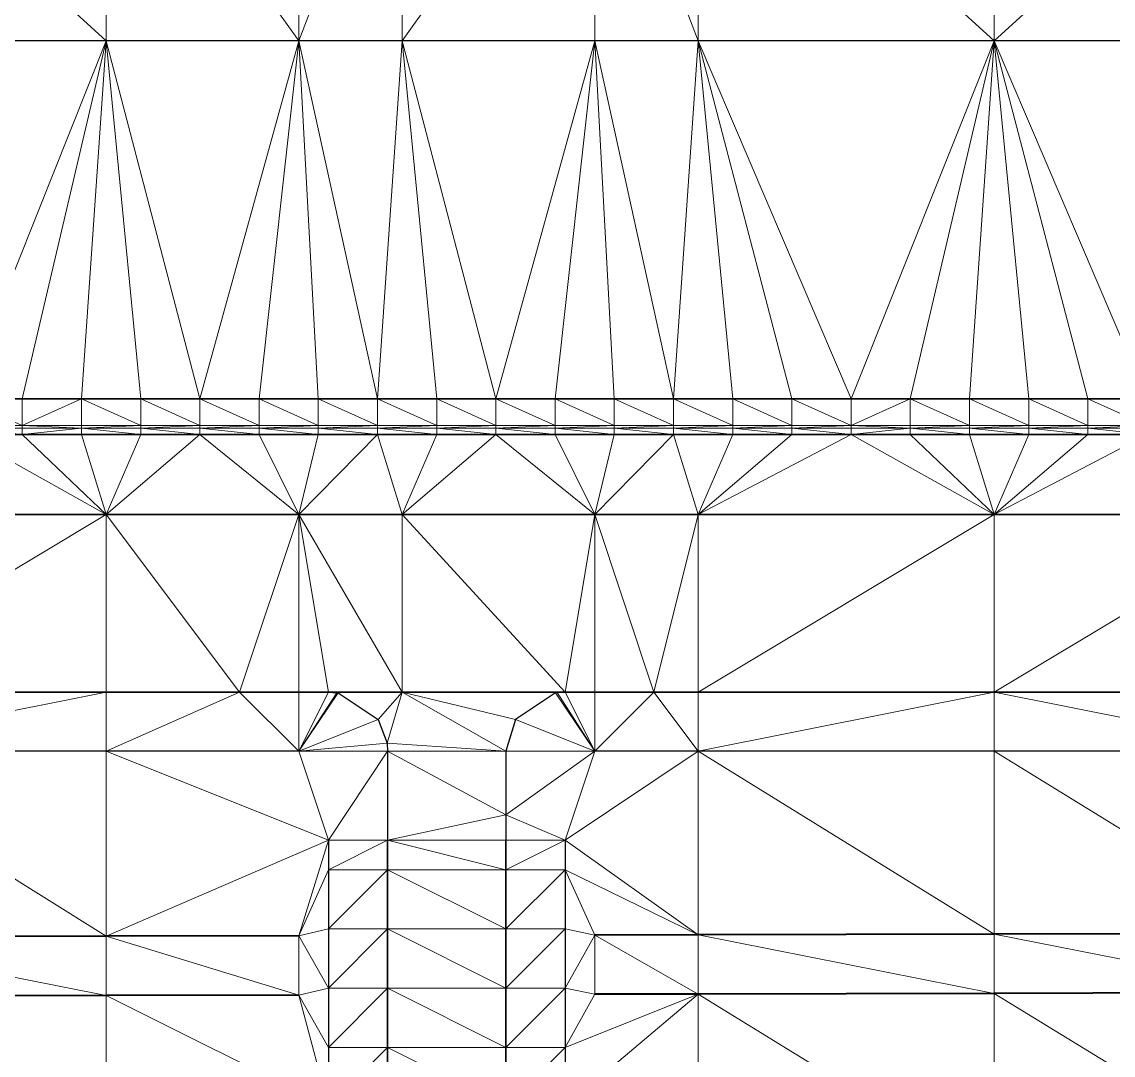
# Model space of a CAD drawing. Header units: metres. Extents: x 246428 to 246884, y 7418966 to 7419490.
# Drawn here: x 246712.45 to 246730.89, y 7419436.09 to 7419453.54 of the extents above; entities that cross this region are included whole.
import ezdxf

# ---------------------------------------------------------------- set-up
doc = ezdxf.new("R2010")
doc.units = ezdxf.units.M
doc.linetypes.add('blank name', pattern=[0])
doc.linetypes.add('HIDDEN', pattern=[9.525, 6.35, -3.175])
doc.layers.add('_12D_UNMAPPED', color=7, linetype='Continuous')
for name, color, linetype, lineweight in [('BATTER', 250, 'HIDDEN', 25), ('DRAINAGE_SWALE', 7, 'CHANNEL_DASHDOT_X4', 40), ('GRADELINES', 250, 'HIDDEN', 25), ('MISC_PATHS', 7, 'Continuous', 35)]:
    doc.layers.add(name, color=color, linetype=linetype, lineweight=lineweight)
for name, color, linetype, lineweight, true_color in [('KERB_BACK', 7, 'Continuous', 35, 0x5fd2ff), ('KERB_LINE', 7, 'Continuous', 18, 0xb9b9b9), ('KERB_LIP', 7, 'Continuous', 35, 0x5fd2ff), ('KERB_TOP', 7, 'Continuous', 18, 0xb9b9b9)]:
    doc.layers.add(name, color=color, linetype=linetype, lineweight=lineweight, true_color=true_color)
doc.styles.get("Standard").update_dxf_attribs({"font": 'romans.shx', "width": 0.65})
doc.linetypes.add('CHANNEL_DASHDOT_X4', pattern='A,6,-1,1,-1,0.004,[">",Standard,S=4,R=0,X=0,Y=-1.7144],0.004,1,-1,6,-1,1,-1', length=20.008)

msp = doc.modelspace()

# ---------------------------------------------------------------- linework, layer by layer
at = {"layer": '_12D_UNMAPPED', "color": 3, "linetype": 'blank name', "lineweight": 0}
for points in [[(246708.878, 7419453.222, 34.551), (246708.878, 7419457.772, 34.415), (246713.878, 7419453.222, 34.626)], [(246713.878, 7419453.222, 34.626), (246708.878, 7419457.772, 34.415), (246713.878, 7419457.772, 34.49)], [(246717.13, 7419457.772, 34.539), (246717.13, 7419453.222, 34.675), (246713.878, 7419457.772, 34.49)], [(246717.13, 7419453.222, 34.675), (246713.878, 7419453.222, 34.626), (246713.878, 7419457.772, 34.49)], [(246718.878, 7419457.772, 34.565), (246717.13, 7419453.222, 34.675), (246717.13, 7419457.772, 34.539)], [(246718.878, 7419453.222, 34.701), (246717.13, 7419453.222, 34.675), (246718.878, 7419457.772, 34.565)], [(246717.13, 7419453.222, 34.675), (246717.13, 7419453.222, 34.675), (246717.13, 7419457.772, 34.539)], [(246717.13, 7419457.772, 34.539), (246717.13, 7419453.222, 34.675), (246717.13, 7419457.772, 34.539)], [(246722.13, 7419457.772, 34.614), (246718.878, 7419453.222, 34.701), (246718.878, 7419457.772, 34.565)], [(246722.13, 7419453.222, 34.75), (246718.878, 7419453.222, 34.701), (246722.13, 7419457.772, 34.614)], [(246722.13, 7419457.772, 34.614), (246722.13, 7419453.222, 34.75), (246722.13, 7419457.772, 34.614)], [(246722.13, 7419453.222, 34.75), (246722.13, 7419453.222, 34.75), (246722.13, 7419457.772, 34.614)], [(246723.878, 7419457.772, 34.64), (246723.878, 7419453.222, 34.776), (246722.13, 7419457.772, 34.614)], [(246723.878, 7419453.222, 34.776), (246722.13, 7419453.222, 34.75), (246722.13, 7419457.772, 34.614)], [(246723.878, 7419453.222, 34.776), (246723.878, 7419457.772, 34.64), (246728.878, 7419453.222, 34.851)], [(246728.878, 7419453.222, 34.851), (246723.878, 7419457.772, 34.64), (246728.878, 7419457.772, 34.715)], [(246733.878, 7419453.222, 34.926), (246728.878, 7419453.222, 34.851), (246733.878, 7419457.772, 34.79)], [(246733.878, 7419457.772, 34.79), (246728.878, 7419453.222, 34.851), (246728.878, 7419457.772, 34.715)], [(246711.459, 7419447.172, 34.772), (246708.878, 7419453.222, 34.551), (246713.878, 7419453.222, 34.626)], [(246712.459, 7419447.172, 34.787), (246711.459, 7419447.172, 34.772), (246713.878, 7419453.222, 34.626)], [(246713.459, 7419447.172, 34.802), (246712.459, 7419447.172, 34.787), (246713.878, 7419453.222, 34.626)], [(246714.459, 7419447.172, 34.817), (246713.459, 7419447.172, 34.802), (246713.878, 7419453.222, 34.626)], [(246717.13, 7419453.222, 34.675), (246715.459, 7419447.172, 34.832), (246713.878, 7419453.222, 34.626)], [(246715.459, 7419447.172, 34.832), (246714.459, 7419447.172, 34.817), (246713.878, 7419453.222, 34.626)], [(246716.459, 7419447.172, 34.847), (246715.459, 7419447.172, 34.832), (246717.13, 7419453.222, 34.675)], [(246717.459, 7419447.172, 34.862), (246716.459, 7419447.172, 34.847), (246717.13, 7419453.222, 34.675)], [(246717.13, 7419453.222, 34.675), (246717.459, 7419447.172, 34.862), (246717.13, 7419453.222, 34.675)], [(246718.459, 7419447.172, 34.877), (246717.459, 7419447.172, 34.862), (246717.13, 7419453.222, 34.675)], [(246718.878, 7419453.222, 34.701), (246718.459, 7419447.172, 34.877), (246717.13, 7419453.222, 34.675)], [(246719.459, 7419447.172, 34.892), (246718.459, 7419447.172, 34.877), (246718.878, 7419453.222, 34.701)], [(246722.13, 7419453.222, 34.75), (246720.459, 7419447.172, 34.907), (246718.878, 7419453.222, 34.701)], [(246720.459, 7419447.172, 34.907), (246719.459, 7419447.172, 34.892), (246718.878, 7419453.222, 34.701)], [(246721.459, 7419447.172, 34.922), (246720.459, 7419447.172, 34.907), (246722.13, 7419453.222, 34.75)], [(246722.459, 7419447.172, 34.937), (246721.459, 7419447.172, 34.922), (246722.13, 7419453.222, 34.75)], [(246723.459, 7419447.172, 34.952), (246722.459, 7419447.172, 34.937), (246722.13, 7419453.222, 34.75)], [(246723.878, 7419453.222, 34.776), (246723.459, 7419447.172, 34.952), (246722.13, 7419453.222, 34.75)], [(246722.13, 7419453.222, 34.75), (246722.459, 7419447.172, 34.937), (246722.13, 7419453.222, 34.75)], [(246724.459, 7419447.172, 34.967), (246723.459, 7419447.172, 34.952), (246723.878, 7419453.222, 34.776)], [(246726.459, 7419447.172, 34.997), (246723.878, 7419453.222, 34.776), (246728.878, 7419453.222, 34.851)], [(246725.459, 7419447.172, 34.982), (246724.459, 7419447.172, 34.967), (246723.878, 7419453.222, 34.776)], [(246726.459, 7419447.172, 34.997), (246725.459, 7419447.172, 34.982), (246723.878, 7419453.222, 34.776)], [(246727.459, 7419447.172, 35.012), (246726.459, 7419447.172, 34.997), (246728.878, 7419453.222, 34.851)], [(246728.459, 7419447.172, 35.027), (246727.459, 7419447.172, 35.012), (246728.878, 7419453.222, 34.851)], [(246729.459, 7419447.172, 35.042), (246728.459, 7419447.172, 35.027), (246728.878, 7419453.222, 34.851)], [(246733.878, 7419453.222, 34.926), (246731.459, 7419447.172, 35.072), (246728.878, 7419453.222, 34.851)], [(246731.459, 7419447.172, 35.072), (246730.459, 7419447.172, 35.057), (246728.878, 7419453.222, 34.851)], [(246730.459, 7419447.172, 35.057), (246729.459, 7419447.172, 35.042), (246728.878, 7419453.222, 34.851)], [(246711.459, 7419447.172, 34.772), (246712.459, 7419446.722, 34.801), (246711.459, 7419446.722, 34.786)], [(246711.459, 7419447.172, 34.772), (246712.459, 7419447.172, 34.787), (246712.459, 7419446.722, 34.801)], [(246712.459, 7419446.722, 34.801), (246712.459, 7419447.172, 34.787), (246713.459, 7419447.172, 34.802)], [(246712.459, 7419446.722, 34.801), (246713.459, 7419447.172, 34.802), (246713.459, 7419446.722, 34.816)], [(246713.459, 7419447.172, 34.802), (246714.459, 7419446.722, 34.831), (246713.459, 7419446.722, 34.816)], [(246713.459, 7419447.172, 34.802), (246714.459, 7419447.172, 34.817), (246714.459, 7419446.722, 34.831)], [(246714.459, 7419447.172, 34.817), (246715.459, 7419447.172, 34.832), (246715.459, 7419446.722, 34.846)], [(246714.459, 7419447.172, 34.817), (246715.459, 7419446.722, 34.846), (246714.459, 7419446.722, 34.831)], [(246715.459, 7419447.172, 34.832), (246716.459, 7419446.722, 34.861), (246715.459, 7419446.722, 34.846)], [(246715.459, 7419447.172, 34.832), (246716.459, 7419447.172, 34.847), (246716.459, 7419446.722, 34.861)], [(246716.459, 7419447.172, 34.847), (246717.459, 7419447.172, 34.862), (246717.459, 7419446.722, 34.876)], [(246716.459, 7419447.172, 34.847), (246717.459, 7419446.722, 34.876), (246716.459, 7419446.722, 34.861)], [(246717.459, 7419447.172, 34.862), (246718.459, 7419447.172, 34.877), (246718.459, 7419446.722, 34.891)], [(246717.459, 7419447.172, 34.862), (246718.459, 7419446.722, 34.891), (246717.459, 7419446.722, 34.876)], [(246718.459, 7419447.172, 34.877), (246719.459, 7419446.722, 34.906), (246718.459, 7419446.722, 34.891)], [(246718.459, 7419447.172, 34.877), (246719.459, 7419447.172, 34.892), (246719.459, 7419446.722, 34.906)], [(246719.459, 7419447.172, 34.892), (246720.459, 7419447.172, 34.907), (246720.459, 7419446.722, 34.921)], [(246719.459, 7419447.172, 34.892), (246720.459, 7419446.722, 34.921), (246719.459, 7419446.722, 34.906)], [(246720.459, 7419447.172, 34.907), (246721.459, 7419447.172, 34.922), (246721.459, 7419446.722, 34.936)], [(246720.459, 7419447.172, 34.907), (246721.459, 7419446.722, 34.936), (246720.459, 7419446.722, 34.921)], [(246721.459, 7419447.172, 34.922), (246722.459, 7419447.172, 34.937), (246722.459, 7419446.722, 34.951)], [(246721.459, 7419447.172, 34.922), (246722.459, 7419446.722, 34.951), (246721.459, 7419446.722, 34.936)], [(246722.459, 7419447.172, 34.937), (246723.459, 7419446.722, 34.966), (246722.459, 7419446.722, 34.951)], [(246722.459, 7419447.172, 34.937), (246723.459, 7419447.172, 34.952), (246723.459, 7419446.722, 34.966)], [(246723.459, 7419447.172, 34.952), (246724.459, 7419447.172, 34.967), (246724.459, 7419446.722, 34.981)], [(246723.459, 7419447.172, 34.952), (246724.459, 7419446.722, 34.981), (246723.459, 7419446.722, 34.966)], [(246724.459, 7419447.172, 34.967), (246725.459, 7419447.172, 34.982), (246725.459, 7419446.722, 34.996)], [(246724.459, 7419447.172, 34.967), (246725.459, 7419446.722, 34.996), (246724.459, 7419446.722, 34.981)], [(246725.459, 7419447.172, 34.982), (246726.459, 7419446.722, 35.011), (246725.459, 7419446.722, 34.996)], [(246725.459, 7419447.172, 34.982), (246726.459, 7419447.172, 34.997), (246726.459, 7419446.722, 35.011)], [(246726.459, 7419446.722, 35.011), (246726.459, 7419447.172, 34.997), (246727.459, 7419447.172, 35.012)], [(246726.459, 7419446.722, 35.011), (246727.459, 7419447.172, 35.012), (246727.459, 7419446.722, 35.026)], [(246727.459, 7419447.172, 35.012), (246728.459, 7419446.722, 35.041), (246727.459, 7419446.722, 35.026)], [(246727.459, 7419447.172, 35.012), (246728.459, 7419447.172, 35.027), (246728.459, 7419446.722, 35.041)], [(246728.459, 7419447.172, 35.027), (246729.459, 7419447.172, 35.042), (246729.459, 7419446.722, 35.056)], [(246728.459, 7419447.172, 35.027), (246729.459, 7419446.722, 35.056), (246728.459, 7419446.722, 35.041)], [(246729.459, 7419447.172, 35.042), (246730.459, 7419446.722, 35.071), (246729.459, 7419446.722, 35.056)], [(246729.459, 7419447.172, 35.042), (246730.459, 7419447.172, 35.057), (246730.459, 7419446.722, 35.071)], [(246730.459, 7419447.172, 35.057), (246731.459, 7419447.172, 35.072), (246731.459, 7419446.722, 35.086)], [(246730.459, 7419447.172, 35.057), (246731.459, 7419446.722, 35.086), (246730.459, 7419446.722, 35.071)], [(246711.459, 7419446.722, 34.786), (246712.459, 7419446.722, 34.801), (246711.459, 7419446.682, 34.936)], [(246712.459, 7419446.722, 34.801), (246712.459, 7419446.682, 34.951), (246711.459, 7419446.682, 34.936)], [(246711.459, 7419446.682, 34.936), (246712.459, 7419446.682, 34.951), (246712.459, 7419446.572, 34.951)], [(246711.459, 7419446.682, 34.936), (246712.459, 7419446.572, 34.951), (246711.459, 7419446.572, 34.936)], [(246712.459, 7419446.722, 34.801), (246713.459, 7419446.722, 34.816), (246713.459, 7419446.682, 34.966)], [(246712.459, 7419446.682, 34.951), (246712.459, 7419446.722, 34.801), (246713.459, 7419446.682, 34.966)], [(246712.459, 7419446.572, 34.951), (246713.459, 7419446.682, 34.966), (246713.459, 7419446.572, 34.966)], [(246712.459, 7419446.572, 34.951), (246712.459, 7419446.682, 34.951), (246713.459, 7419446.682, 34.966)], [(246713.459, 7419446.722, 34.816), (246714.459, 7419446.722, 34.831), (246713.459, 7419446.682, 34.966)], [(246714.459, 7419446.722, 34.831), (246714.459, 7419446.682, 34.981), (246713.459, 7419446.682, 34.966)], [(246713.459, 7419446.682, 34.966), (246714.459, 7419446.682, 34.981), (246714.459, 7419446.572, 34.981)], [(246713.459, 7419446.682, 34.966), (246714.459, 7419446.572, 34.981), (246713.459, 7419446.572, 34.966)], [(246714.459, 7419446.722, 34.831), (246715.459, 7419446.722, 34.846), (246714.459, 7419446.682, 34.981)], [(246715.459, 7419446.722, 34.846), (246715.459, 7419446.682, 34.996), (246714.459, 7419446.682, 34.981)], [(246714.459, 7419446.682, 34.981), (246715.459, 7419446.682, 34.996), (246715.459, 7419446.572, 34.996)], [(246714.459, 7419446.682, 34.981), (246715.459, 7419446.572, 34.996), (246714.459, 7419446.572, 34.981)], [(246715.459, 7419446.722, 34.846), (246716.459, 7419446.722, 34.861), (246715.459, 7419446.682, 34.996)], [(246716.459, 7419446.722, 34.861), (246716.459, 7419446.682, 35.011), (246715.459, 7419446.682, 34.996)], [(246715.459, 7419446.682, 34.996), (246716.459, 7419446.572, 35.011), (246715.459, 7419446.572, 34.996)], [(246715.459, 7419446.682, 34.996), (246716.459, 7419446.682, 35.011), (246716.459, 7419446.572, 35.011)], [(246716.459, 7419446.722, 34.861), (246717.459, 7419446.722, 34.876), (246716.459, 7419446.682, 35.011)], [(246717.459, 7419446.722, 34.876), (246717.459, 7419446.682, 35.026), (246716.459, 7419446.682, 35.011)], [(246716.459, 7419446.682, 35.011), (246717.459, 7419446.572, 35.026), (246716.459, 7419446.572, 35.011)], [(246716.459, 7419446.682, 35.011), (246717.459, 7419446.682, 35.026), (246717.459, 7419446.572, 35.026)], [(246717.459, 7419446.722, 34.876), (246718.459, 7419446.722, 34.891), (246717.459, 7419446.682, 35.026)], [(246718.459, 7419446.722, 34.891), (246718.459, 7419446.682, 35.041), (246717.459, 7419446.682, 35.026)], [(246717.459, 7419446.682, 35.026), (246718.459, 7419446.572, 35.041), (246717.459, 7419446.572, 35.026)], [(246717.459, 7419446.682, 35.026), (246718.459, 7419446.682, 35.041), (246718.459, 7419446.572, 35.041)], [(246719.459, 7419446.722, 34.906), (246719.459, 7419446.682, 35.056), (246718.459, 7419446.682, 35.041)], [(246718.459, 7419446.722, 34.891), (246719.459, 7419446.722, 34.906), (246718.459, 7419446.682, 35.041)], [(246718.459, 7419446.682, 35.041), (246719.459, 7419446.572, 35.056), (246718.459, 7419446.572, 35.041)], [(246718.459, 7419446.682, 35.041), (246719.459, 7419446.682, 35.056), (246719.459, 7419446.572, 35.056)], [(246719.459, 7419446.722, 34.906), (246720.459, 7419446.722, 34.921), (246719.459, 7419446.682, 35.056)], [(246720.459, 7419446.722, 34.921), (246720.459, 7419446.682, 35.071), (246719.459, 7419446.682, 35.056)], [(246719.459, 7419446.682, 35.056), (246720.459, 7419446.572, 35.071), (246719.459, 7419446.572, 35.056)], [(246719.459, 7419446.682, 35.056), (246720.459, 7419446.682, 35.071), (246720.459, 7419446.572, 35.071)], [(246721.459, 7419446.722, 34.936), (246721.459, 7419446.682, 35.086), (246720.459, 7419446.682, 35.071)], [(246720.459, 7419446.722, 34.921), (246721.459, 7419446.722, 34.936), (246720.459, 7419446.682, 35.071)], [(246720.459, 7419446.682, 35.071), (246721.459, 7419446.682, 35.086), (246721.459, 7419446.572, 35.086)], [(246720.459, 7419446.682, 35.071), (246721.459, 7419446.572, 35.086), (246720.459, 7419446.572, 35.071)], [(246721.459, 7419446.722, 34.936), (246722.459, 7419446.722, 34.951), (246721.459, 7419446.682, 35.086)], [(246722.459, 7419446.722, 34.951), (246722.459, 7419446.682, 35.101), (246721.459, 7419446.682, 35.086)], [(246721.459, 7419446.682, 35.086), (246722.459, 7419446.682, 35.101), (246722.459, 7419446.572, 35.101)], [(246721.459, 7419446.682, 35.086), (246722.459, 7419446.572, 35.101), (246721.459, 7419446.572, 35.086)], [(246722.459, 7419446.722, 34.951), (246723.459, 7419446.722, 34.966), (246722.459, 7419446.682, 35.101)], [(246723.459, 7419446.722, 34.966), (246723.459, 7419446.682, 35.116), (246722.459, 7419446.682, 35.101)], [(246722.459, 7419446.682, 35.101), (246723.459, 7419446.682, 35.116), (246723.459, 7419446.572, 35.116)], [(246722.459, 7419446.682, 35.101), (246723.459, 7419446.572, 35.116), (246722.459, 7419446.572, 35.101)], [(246723.459, 7419446.722, 34.966), (246724.459, 7419446.722, 34.981), (246723.459, 7419446.682, 35.116)], [(246724.459, 7419446.722, 34.981), (246724.459, 7419446.682, 35.131), (246723.459, 7419446.682, 35.116)], [(246723.459, 7419446.682, 35.116), (246724.459, 7419446.682, 35.131), (246724.459, 7419446.572, 35.131)], [(246723.459, 7419446.682, 35.116), (246724.459, 7419446.572, 35.131), (246723.459, 7419446.572, 35.116)], [(246724.459, 7419446.722, 34.981), (246725.459, 7419446.722, 34.996), (246724.459, 7419446.682, 35.131)], [(246725.459, 7419446.722, 34.996), (246725.459, 7419446.682, 35.146), (246724.459, 7419446.682, 35.131)], [(246724.459, 7419446.682, 35.131), (246725.459, 7419446.682, 35.146), (246725.459, 7419446.572, 35.146)], [(246724.459, 7419446.682, 35.131), (246725.459, 7419446.572, 35.146), (246724.459, 7419446.572, 35.131)], [(246725.459, 7419446.722, 34.996), (246726.459, 7419446.722, 35.011), (246725.459, 7419446.682, 35.146)], [(246726.459, 7419446.722, 35.011), (246726.459, 7419446.682, 35.161), (246725.459, 7419446.682, 35.146)], [(246725.459, 7419446.682, 35.146), (246726.459, 7419446.682, 35.161), (246726.459, 7419446.572, 35.161)], [(246725.459, 7419446.682, 35.146), (246726.459, 7419446.572, 35.161), (246725.459, 7419446.572, 35.146)], [(246726.459, 7419446.722, 35.011), (246727.459, 7419446.722, 35.026), (246727.459, 7419446.682, 35.176)], [(246726.459, 7419446.682, 35.161), (246726.459, 7419446.722, 35.011), (246727.459, 7419446.682, 35.176)], [(246726.459, 7419446.572, 35.161), (246727.459, 7419446.682, 35.176), (246727.459, 7419446.572, 35.176)], [(246726.459, 7419446.572, 35.161), (246726.459, 7419446.682, 35.161), (246727.459, 7419446.682, 35.176)], [(246727.459, 7419446.722, 35.026), (246728.459, 7419446.722, 35.041), (246727.459, 7419446.682, 35.176)], [(246728.459, 7419446.722, 35.041), (246728.459, 7419446.682, 35.191), (246727.459, 7419446.682, 35.176)], [(246727.459, 7419446.682, 35.176), (246728.459, 7419446.682, 35.191), (246728.459, 7419446.572, 35.191)], [(246727.459, 7419446.682, 35.176), (246728.459, 7419446.572, 35.191), (246727.459, 7419446.572, 35.176)], [(246728.459, 7419446.722, 35.041), (246729.459, 7419446.722, 35.056), (246728.459, 7419446.682, 35.191)], [(246729.459, 7419446.722, 35.056), (246729.459, 7419446.682, 35.206), (246728.459, 7419446.682, 35.191)], [(246728.459, 7419446.682, 35.191), (246729.459, 7419446.682, 35.206), (246729.459, 7419446.572, 35.206)], [(246728.459, 7419446.682, 35.191), (246729.459, 7419446.572, 35.206), (246728.459, 7419446.572, 35.191)], [(246729.459, 7419446.722, 35.056), (246730.459, 7419446.722, 35.071), (246729.459, 7419446.682, 35.206)], [(246730.459, 7419446.722, 35.071), (246730.459, 7419446.682, 35.221), (246729.459, 7419446.682, 35.206)], [(246729.459, 7419446.682, 35.206), (246730.459, 7419446.682, 35.221), (246730.459, 7419446.572, 35.221)], [(246729.459, 7419446.682, 35.206), (246730.459, 7419446.572, 35.221), (246729.459, 7419446.572, 35.206)], [(246730.459, 7419446.722, 35.071), (246731.459, 7419446.722, 35.086), (246730.459, 7419446.682, 35.221)], [(246731.459, 7419446.722, 35.086), (246731.459, 7419446.682, 35.236), (246730.459, 7419446.682, 35.221)], [(246730.459, 7419446.682, 35.221), (246731.459, 7419446.682, 35.236), (246731.459, 7419446.572, 35.236)], [(246730.459, 7419446.682, 35.221), (246731.459, 7419446.572, 35.236), (246730.459, 7419446.572, 35.221)], [(246711.459, 7419446.572, 34.936), (246713.878, 7419445.222, 34.985), (246708.878, 7419445.222, 34.91)], [(246711.459, 7419446.572, 34.936), (246712.459, 7419446.572, 34.951), (246713.878, 7419445.222, 34.985)], [(246712.459, 7419446.572, 34.951), (246713.459, 7419446.572, 34.966), (246713.878, 7419445.222, 34.985)], [(246713.459, 7419446.572, 34.966), (246714.459, 7419446.572, 34.981), (246713.878, 7419445.222, 34.985)], [(246714.459, 7419446.572, 34.981), (246715.459, 7419446.572, 34.996), (246713.878, 7419445.222, 34.985)], [(246715.459, 7419446.572, 34.996), (246717.13, 7419445.222, 35.034), (246713.878, 7419445.222, 34.985)], [(246715.459, 7419446.572, 34.996), (246716.459, 7419446.572, 35.011), (246717.13, 7419445.222, 35.034)], [(246716.459, 7419446.572, 35.011), (246717.459, 7419446.572, 35.026), (246717.13, 7419445.222, 35.034)], [(246718.459, 7419446.572, 35.041), (246718.878, 7419445.222, 35.06), (246717.13, 7419445.222, 35.034)], [(246717.459, 7419446.572, 35.026), (246717.13, 7419445.222, 35.034), (246717.13, 7419445.222, 35.034)], [(246717.459, 7419446.572, 35.026), (246718.459, 7419446.572, 35.041), (246717.13, 7419445.222, 35.034)], [(246718.459, 7419446.572, 35.041), (246719.459, 7419446.572, 35.056), (246718.878, 7419445.222, 35.06)], [(246720.459, 7419446.572, 35.071), (246722.13, 7419445.222, 35.109), (246718.878, 7419445.222, 35.06)], [(246719.459, 7419446.572, 35.056), (246720.459, 7419446.572, 35.071), (246718.878, 7419445.222, 35.06)], [(246720.459, 7419446.572, 35.071), (246721.459, 7419446.572, 35.086), (246722.13, 7419445.222, 35.109)], [(246721.459, 7419446.572, 35.086), (246722.459, 7419446.572, 35.101), (246722.13, 7419445.222, 35.109)], [(246722.459, 7419446.572, 35.101), (246723.459, 7419446.572, 35.116), (246722.13, 7419445.222, 35.109)], [(246723.459, 7419446.572, 35.116), (246723.878, 7419445.222, 35.135), (246722.13, 7419445.222, 35.109)], [(246722.459, 7419446.572, 35.101), (246722.13, 7419445.222, 35.109), (246722.13, 7419445.222, 35.109)], [(246723.459, 7419446.572, 35.116), (246724.459, 7419446.572, 35.131), (246723.878, 7419445.222, 35.135)], [(246726.459, 7419446.572, 35.161), (246728.878, 7419445.222, 35.21), (246723.878, 7419445.222, 35.135)], [(246725.459, 7419446.572, 35.146), (246726.459, 7419446.572, 35.161), (246723.878, 7419445.222, 35.135)], [(246724.459, 7419446.572, 35.131), (246725.459, 7419446.572, 35.146), (246723.878, 7419445.222, 35.135)], [(246726.459, 7419446.572, 35.161), (246727.459, 7419446.572, 35.176), (246728.878, 7419445.222, 35.21)], [(246727.459, 7419446.572, 35.176), (246728.459, 7419446.572, 35.191), (246728.878, 7419445.222, 35.21)], [(246728.459, 7419446.572, 35.191), (246729.459, 7419446.572, 35.206), (246728.878, 7419445.222, 35.21)], [(246730.459, 7419446.572, 35.221), (246731.459, 7419446.572, 35.236), (246728.878, 7419445.222, 35.21)], [(246731.459, 7419446.572, 35.236), (246733.878, 7419445.222, 35.285), (246728.878, 7419445.222, 35.21)], [(246729.459, 7419446.572, 35.206), (246730.459, 7419446.572, 35.221), (246728.878, 7419445.222, 35.21)], [(246713.878, 7419442.222, 34.925), (246708.878, 7419442.222, 34.85), (246713.878, 7419445.222, 34.985)], [(246708.878, 7419442.222, 34.85), (246708.878, 7419445.222, 34.91), (246713.878, 7419445.222, 34.985)], [(246713.878, 7419445.222, 34.985), (246717.13, 7419445.222, 35.034), (246716.129, 7419442.222, 34.959)], [(246713.878, 7419442.222, 34.925), (246713.878, 7419445.222, 34.985), (246716.129, 7419442.222, 34.959)], [(246717.13, 7419445.222, 35.034), (246717.13, 7419442.222, 34.974), (246716.129, 7419442.222, 34.959)], [(246717.13, 7419442.222, 34.974), (246717.13, 7419445.222, 35.034), (246717.629, 7419442.222, 34.982)], [(246717.629, 7419442.222, 34.982), (246717.13, 7419445.222, 35.034), (246718.878, 7419442.222, 35)], [(246717.13, 7419442.222, 34.974), (246717.13, 7419442.222, 34.974), (246717.13, 7419445.222, 35.034)], [(246717.13, 7419445.222, 35.034), (246717.13, 7419442.222, 34.974), (246717.13, 7419445.222, 35.034)], [(246717.13, 7419445.222, 35.034), (246718.878, 7419445.222, 35.06), (246718.878, 7419442.222, 35)], [(246718.878, 7419445.222, 35.06), (246722.13, 7419445.222, 35.109), (246721.629, 7419442.222, 35.042)], [(246718.878, 7419442.222, 35), (246718.878, 7419445.222, 35.06), (246721.629, 7419442.222, 35.042)], [(246722.13, 7419445.222, 35.109), (246722.13, 7419442.222, 35.049), (246721.629, 7419442.222, 35.042)], [(246722.13, 7419442.222, 35.049), (246722.13, 7419442.222, 35.049), (246722.13, 7419445.222, 35.109)], [(246722.13, 7419445.222, 35.109), (246722.13, 7419442.222, 35.049), (246722.13, 7419445.222, 35.109)], [(246722.13, 7419442.222, 35.049), (246722.13, 7419445.222, 35.109), (246723.129, 7419442.222, 35.064)], [(246722.13, 7419445.222, 35.109), (246723.878, 7419445.222, 35.135), (246723.129, 7419442.222, 35.064)], [(246723.878, 7419445.222, 35.135), (246723.878, 7419442.222, 35.075), (246723.129, 7419442.222, 35.064)], [(246723.878, 7419442.222, 35.075), (246723.878, 7419445.222, 35.135), (246728.878, 7419445.222, 35.21)], [(246728.878, 7419442.222, 35.15), (246723.878, 7419442.222, 35.075), (246728.878, 7419445.222, 35.21)], [(246733.878, 7419442.222, 35.225), (246728.878, 7419442.222, 35.15), (246733.878, 7419445.222, 35.285)], [(246728.878, 7419445.222, 35.21), (246733.878, 7419445.222, 35.285), (246728.878, 7419442.222, 35.15)], [(246708.878, 7419441.222, 34.84), (246713.878, 7419442.222, 34.925), (246713.878, 7419441.222, 34.915)], [(246708.878, 7419441.222, 34.84), (246708.878, 7419442.222, 34.85), (246713.878, 7419442.222, 34.925)], [(246717.13, 7419441.222, 34.964), (246713.878, 7419441.222, 34.915), (246716.129, 7419442.222, 34.959)], [(246713.878, 7419441.222, 34.915), (246713.878, 7419442.222, 34.925), (246716.129, 7419442.222, 34.959)], [(246717.13, 7419442.222, 34.974), (246717.13, 7419441.222, 34.964), (246716.129, 7419442.222, 34.959)], [(246717.13, 7419441.222, 34.964), (246717.629, 7419442.222, 34.982), (246717.77, 7419442.212, 34.987)], [(246717.13, 7419442.222, 34.974), (246717.13, 7419442.222, 34.974), (246717.13, 7419441.222, 34.964)], [(246717.13, 7419441.222, 34.964), (246717.13, 7419442.222, 34.974), (246717.629, 7419442.222, 34.982)], [(246717.13, 7419441.222, 34.964), (246717.77, 7419442.212, 34.987), (246717.795, 7419442.208, 34.987)], [(246717.13, 7419441.222, 34.964), (246717.795, 7419442.208, 34.987), (246718.471, 7419441.762, 34.997)], [(246717.77, 7419442.212, 34.987), (246717.629, 7419442.222, 34.982), (246718.878, 7419442.222, 35)], [(246717.77, 7419442.212, 34.987), (246718.878, 7419442.222, 35), (246717.795, 7419442.208, 34.987)], [(246717.795, 7419442.208, 34.987), (246718.878, 7419442.222, 35), (246718.471, 7419441.762, 34.997)], [(246718.471, 7419441.762, 34.997), (246718.878, 7419442.222, 35), (246718.62, 7419441.362, 35.001)], [(246718.62, 7419441.362, 35.001), (246718.878, 7419442.222, 35), (246720.629, 7419441.222, 35.044)], [(246718.878, 7419442.222, 35), (246721.494, 7419442.213, 35.043), (246721.464, 7419442.208, 35.043)], [(246718.878, 7419442.222, 35), (246720.788, 7419441.762, 35.043), (246720.629, 7419441.222, 35.044)], [(246718.878, 7419442.222, 35), (246721.464, 7419442.208, 35.043), (246720.788, 7419441.762, 35.043)], [(246718.878, 7419442.222, 35), (246721.629, 7419442.222, 35.042), (246721.494, 7419442.213, 35.043)], [(246721.464, 7419442.208, 35.043), (246722.13, 7419441.222, 35.039), (246720.788, 7419441.762, 35.043)], [(246721.494, 7419442.213, 35.043), (246722.13, 7419441.222, 35.039), (246721.464, 7419442.208, 35.043)], [(246721.629, 7419442.222, 35.042), (246722.13, 7419441.222, 35.039), (246721.494, 7419442.213, 35.043)], [(246722.13, 7419442.222, 35.049), (246722.13, 7419441.222, 35.039), (246721.629, 7419442.222, 35.042)], [(246722.13, 7419441.222, 35.039), (246722.13, 7419442.222, 35.049), (246723.129, 7419442.222, 35.064)], [(246722.13, 7419442.222, 35.049), (246722.13, 7419442.222, 35.049), (246722.13, 7419441.222, 35.039)], [(246723.878, 7419441.222, 35.065), (246722.13, 7419441.222, 35.039), (246723.129, 7419442.222, 35.064)], [(246723.878, 7419442.222, 35.075), (246723.878, 7419441.222, 35.065), (246723.129, 7419442.222, 35.064)], [(246723.878, 7419441.222, 35.065), (246723.878, 7419442.222, 35.075), (246728.878, 7419442.222, 35.15)], [(246723.878, 7419441.222, 35.065), (246728.878, 7419442.222, 35.15), (246728.878, 7419441.222, 35.14)], [(246728.878, 7419442.222, 35.15), (246733.878, 7419441.222, 35.215), (246728.878, 7419441.222, 35.14)], [(246728.878, 7419442.222, 35.15), (246733.878, 7419442.222, 35.225), (246733.878, 7419441.222, 35.215)], [(246717.13, 7419441.222, 34.964), (246718.471, 7419441.762, 34.997), (246718.62, 7419441.362, 35.001)], [(246720.788, 7419441.762, 35.043), (246722.13, 7419441.222, 35.039), (246720.629, 7419441.222, 35.044)], [(246717.13, 7419441.222, 34.964), (246718.62, 7419441.362, 35.001), (246718.629, 7419441.222, 35.002)], [(246718.629, 7419441.222, 35.002), (246718.62, 7419441.362, 35.001), (246720.629, 7419441.222, 35.044)], [(246713.878, 7419438.099, 34.135), (246708.878, 7419438.087, 34.057), (246708.878, 7419441.222, 34.84)], [(246713.878, 7419438.099, 34.135), (246708.878, 7419441.222, 34.84), (246713.878, 7419441.222, 34.915)], [(246717.13, 7419441.222, 34.964), (246717.629, 7419439.722, 34.994), (246713.878, 7419441.222, 34.915)], [(246717.629, 7419439.722, 34.994), (246713.878, 7419438.099, 34.135), (246713.878, 7419441.222, 34.915)], [(246717.629, 7419439.722, 34.994), (246717.13, 7419441.222, 34.964), (246718.629, 7419441.222, 35.002)], [(246718.629, 7419439.722, 35.004), (246717.629, 7419439.722, 34.994), (246718.629, 7419441.222, 35.002)], [(246720.629, 7419440.151, 35.044), (246718.629, 7419441.222, 35.002), (246720.629, 7419441.222, 35.044)], [(246720.629, 7419440.151, 35.044), (246718.629, 7419439.722, 35.004), (246718.629, 7419441.222, 35.002)], [(246721.629, 7419439.722, 35.034), (246720.629, 7419440.151, 35.044), (246722.13, 7419441.222, 35.039)], [(246722.13, 7419441.222, 35.039), (246720.629, 7419440.151, 35.044), (246720.629, 7419441.222, 35.044)], [(246723.878, 7419438.123, 34.291), (246721.629, 7419439.722, 35.034), (246723.878, 7419441.222, 35.065)], [(246723.878, 7419441.222, 35.065), (246721.629, 7419439.722, 35.034), (246722.13, 7419441.222, 35.039)], [(246728.878, 7419438.135, 34.369), (246723.878, 7419438.123, 34.291), (246723.878, 7419441.222, 35.065)], [(246728.878, 7419438.135, 34.369), (246723.878, 7419441.222, 35.065), (246728.878, 7419441.222, 35.14)], [(246733.878, 7419441.222, 35.215), (246733.878, 7419438.147, 34.447), (246728.878, 7419441.222, 35.14)], [(246733.878, 7419438.147, 34.447), (246728.878, 7419438.135, 34.369), (246728.878, 7419441.222, 35.14)], [(246720.629, 7419439.722, 35.044), (246718.629, 7419439.722, 35.004), (246720.629, 7419440.151, 35.044)], [(246721.629, 7419439.722, 35.034), (246720.629, 7419439.722, 35.044), (246720.629, 7419440.151, 35.044)], [(246717.629, 7419439.722, 34.994), (246717.13, 7419438.107, 34.185), (246713.878, 7419438.099, 34.135)], [(246717.629, 7419439.722, 34.994), (246717.629, 7419439.222, 34.995), (246717.13, 7419438.107, 34.185)], [(246717.629, 7419439.722, 34.994), (246718.629, 7419439.722, 35.004), (246717.629, 7419439.222, 34.995)], [(246718.629, 7419439.722, 35.004), (246718.629, 7419439.222, 35.005), (246717.629, 7419439.222, 34.995)], [(246718.629, 7419439.722, 35.004), (246720.629, 7419439.722, 35.044), (246720.629, 7419439.222, 35.045)], [(246718.629, 7419439.222, 35.005), (246718.629, 7419439.722, 35.004), (246720.629, 7419439.222, 35.045)], [(246720.629, 7419439.222, 35.045), (246721.629, 7419439.722, 35.034), (246721.629, 7419439.222, 35.035)], [(246720.629, 7419439.222, 35.045), (246720.629, 7419439.722, 35.044), (246721.629, 7419439.722, 35.034)], [(246721.629, 7419439.222, 35.035), (246721.629, 7419439.722, 35.034), (246723.878, 7419438.123, 34.291)], [(246717.629, 7419439.222, 34.995), (246717.629, 7419438.222, 34.997), (246717.13, 7419438.107, 34.185)], [(246717.629, 7419439.222, 34.995), (246718.629, 7419439.222, 35.005), (246717.629, 7419438.222, 34.997)], [(246718.629, 7419439.222, 35.005), (246718.629, 7419438.222, 35.007), (246717.629, 7419438.222, 34.997)], [(246718.629, 7419439.222, 35.005), (246720.629, 7419439.222, 35.045), (246720.629, 7419438.222, 35.047)], [(246718.629, 7419438.222, 35.007), (246718.629, 7419439.222, 35.005), (246720.629, 7419438.222, 35.047)], [(246720.629, 7419438.222, 35.047), (246721.629, 7419439.222, 35.035), (246721.629, 7419438.222, 35.037)], [(246720.629, 7419438.222, 35.047), (246720.629, 7419439.222, 35.045), (246721.629, 7419439.222, 35.035)], [(246721.629, 7419438.222, 35.037), (246721.629, 7419439.222, 35.035), (246722.13, 7419438.119, 34.263)], [(246721.629, 7419439.222, 35.035), (246723.878, 7419438.123, 34.291), (246722.13, 7419438.119, 34.263)], [(246717.629, 7419438.222, 34.997), (246717.629, 7419437.222, 34.999), (246717.13, 7419438.107, 34.185)], [(246717.629, 7419438.222, 34.997), (246718.629, 7419438.222, 35.007), (246717.629, 7419437.222, 34.999)], [(246718.629, 7419438.222, 35.007), (246718.629, 7419437.222, 35.009), (246717.629, 7419437.222, 34.999)], [(246718.629, 7419437.222, 35.009), (246718.629, 7419438.222, 35.007), (246720.629, 7419437.222, 35.049)], [(246718.629, 7419438.222, 35.007), (246720.629, 7419438.222, 35.047), (246720.629, 7419437.222, 35.049)], [(246720.629, 7419437.222, 35.049), (246720.629, 7419438.222, 35.047), (246721.629, 7419438.222, 35.037)], [(246720.629, 7419437.222, 35.049), (246721.629, 7419438.222, 35.037), (246721.629, 7419437.222, 35.039)], [(246721.629, 7419437.222, 35.039), (246721.629, 7419438.222, 35.037), (246722.13, 7419438.119, 34.263)], [(246721.629, 7419437.222, 35.039), (246722.13, 7419438.119, 34.263), (246722.13, 7419437.119, 34.283)], [(246722.13, 7419438.119, 34.263), (246723.878, 7419438.123, 34.291), (246723.878, 7419437.123, 34.311)], [(246722.13, 7419438.119, 34.263), (246723.878, 7419437.123, 34.311), (246722.13, 7419437.119, 34.283)], [(246723.878, 7419438.123, 34.291), (246728.878, 7419438.135, 34.369), (246728.878, 7419437.135, 34.389)], [(246723.878, 7419437.123, 34.311), (246723.878, 7419438.123, 34.291), (246728.878, 7419437.135, 34.389)], [(246728.878, 7419438.135, 34.369), (246733.878, 7419438.147, 34.447), (246733.878, 7419437.147, 34.467)], [(246728.878, 7419438.135, 34.369), (246733.878, 7419437.147, 34.467), (246728.878, 7419437.135, 34.389)], [(246708.878, 7419438.087, 34.057), (246713.878, 7419438.099, 34.135), (246713.878, 7419437.099, 34.155)], [(246708.878, 7419437.087, 34.077), (246708.878, 7419438.087, 34.057), (246713.878, 7419437.099, 34.155)], [(246713.878, 7419438.099, 34.135), (246717.13, 7419438.107, 34.185), (246717.13, 7419437.107, 34.205)], [(246713.878, 7419438.099, 34.135), (246717.13, 7419437.107, 34.205), (246713.878, 7419437.099, 34.155)], [(246717.13, 7419438.107, 34.185), (246717.629, 7419437.222, 34.999), (246717.13, 7419437.107, 34.205)], [(246717.629, 7419437.222, 34.999), (246717.629, 7419436.222, 35.001), (246717.13, 7419437.107, 34.205)], [(246717.629, 7419437.222, 34.999), (246718.629, 7419437.222, 35.009), (246717.629, 7419436.222, 35.001)], [(246718.629, 7419437.222, 35.009), (246718.629, 7419436.222, 35.011), (246717.629, 7419436.222, 35.001)], [(246718.629, 7419436.222, 35.011), (246718.629, 7419437.222, 35.009), (246720.629, 7419436.222, 35.051)], [(246718.629, 7419437.222, 35.009), (246720.629, 7419437.222, 35.049), (246720.629, 7419436.222, 35.051)], [(246720.629, 7419436.222, 35.051), (246720.629, 7419437.222, 35.049), (246721.629, 7419437.222, 35.039)], [(246720.629, 7419436.222, 35.051), (246721.629, 7419437.222, 35.039), (246721.629, 7419436.222, 35.041)], [(246721.629, 7419436.222, 35.041), (246721.629, 7419437.222, 35.039), (246722.13, 7419437.119, 34.283)], [(246708.878, 7419437.087, 34.077), (246713.878, 7419437.099, 34.155), (246713.878, 7419433.976, 34.935)], [(246708.878, 7419433.952, 34.86), (246708.878, 7419437.087, 34.077), (246713.878, 7419433.976, 34.935)], [(246717.13, 7419437.107, 34.205), (246717.629, 7419435.222, 35.003), (246713.878, 7419437.099, 34.155)], [(246713.878, 7419437.099, 34.155), (246717.629, 7419435.222, 35.003), (246713.878, 7419433.976, 34.935)], [(246717.629, 7419436.222, 35.001), (246717.629, 7419435.222, 35.003), (246717.13, 7419437.107, 34.205)], [(246721.629, 7419435.222, 35.043), (246721.629, 7419436.222, 35.041), (246723.878, 7419437.123, 34.311)], [(246721.629, 7419435.222, 35.043), (246723.878, 7419437.123, 34.311), (246723.878, 7419434.024, 35.085)], [(246723.878, 7419437.123, 34.311), (246721.629, 7419436.222, 35.041), (246722.13, 7419437.119, 34.283)], [(246723.878, 7419437.123, 34.311), (246728.878, 7419437.135, 34.389), (246728.878, 7419434.048, 35.16)], [(246723.878, 7419434.024, 35.085), (246723.878, 7419437.123, 34.311), (246728.878, 7419434.048, 35.16)], [(246728.878, 7419437.135, 34.389), (246733.878, 7419437.147, 34.467), (246733.878, 7419434.072, 35.235)], [(246728.878, 7419437.135, 34.389), (246733.878, 7419434.072, 35.235), (246728.878, 7419434.048, 35.16)], [(246717.629, 7419436.222, 35.001), (246718.629, 7419436.222, 35.011), (246717.629, 7419435.222, 35.003)], [(246718.629, 7419436.222, 35.011), (246718.629, 7419435.222, 35.013), (246717.629, 7419435.222, 35.003)], [(246718.629, 7419436.222, 35.011), (246720.629, 7419436.222, 35.051), (246720.629, 7419435.222, 35.053)], [(246718.629, 7419435.222, 35.013), (246718.629, 7419436.222, 35.011), (246720.629, 7419435.222, 35.053)], [(246720.629, 7419435.222, 35.053), (246721.629, 7419436.222, 35.041), (246721.629, 7419435.222, 35.043)], [(246720.629, 7419435.222, 35.053), (246720.629, 7419436.222, 35.051), (246721.629, 7419436.222, 35.041)]]:
    msp.add_3dface(points, dxfattribs=at)
at = {"layer": 'BATTER'}
for points in [[(246717.13, 7419441.222, 34.964), (246713.878, 7419441.222, 34.915), (246708.878, 7419441.222, 34.84), (246703.878, 7419441.222, 34.765), (246703.831, 7419441.222, 34.765), (246703.831, 7419441.222, 34.765), (246702.348, 7419441.222, 34.742)], [(246756.878, 7419441.222, 35.53), (246755.33, 7419441.222, 35.507), (246755.33, 7419441.222, 35.507), (246755.329, 7419441.222, 35.507), (246755.329, 7419441.222, 35.507), (246754.33, 7419441.222, 35.492), (246754.329, 7419441.222, 35.492), (246753.878, 7419441.222, 35.486), (246748.878, 7419441.222, 35.425), (246746.522, 7419441.222, 35.399), (246743.878, 7419441.222, 35.365), (246743.668, 7419441.222, 35.362), (246738.878, 7419441.222, 35.29), (246733.878, 7419441.222, 35.215), (246728.878, 7419441.222, 35.14), (246723.878, 7419441.222, 35.065), (246722.13, 7419441.222, 35.039)], [(246717.629, 7419439.722, 34.994), (246717.629, 7419439.222, 34.995), (246717.629, 7419438.222, 34.997), (246717.629, 7419437.222, 34.999), (246717.629, 7419436.222, 35.001), (246717.629, 7419435.222, 35.003), (246717.629, 7419434.222, 35.005), (246717.629, 7419433.222, 35.006), (246717.629, 7419432.222, 35.008), (246717.629, 7419431.222, 35.01), (246717.629, 7419430.222, 35.012), (246717.629, 7419429.455, 35.014), (246717.629, 7419429.455, 35.014), (246717.629, 7419429.222, 35.014), (246717.629, 7419428.222, 35.016), (246717.629, 7419427.455, 35.017), (246717.629, 7419427.455, 35.017)], [(246721.629, 7419439.722, 35.034), (246721.629, 7419439.222, 35.035), (246721.629, 7419438.222, 35.037), (246721.629, 7419437.222, 35.039), (246721.629, 7419436.222, 35.041), (246721.629, 7419435.222, 35.043), (246721.629, 7419434.222, 35.045), (246721.629, 7419433.222, 35.046), (246721.629, 7419432.222, 35.048), (246721.629, 7419431.222, 35.05), (246721.629, 7419430.222, 35.052), (246721.629, 7419429.455, 35.054), (246721.629, 7419429.455, 35.054), (246721.629, 7419429.222, 35.054), (246721.629, 7419428.222, 35.054), (246721.629, 7419427.455, 35.054), (246721.629, 7419427.455, 35.054)]]:
    msp.add_polyline3d(points, dxfattribs=at)
at = {"layer": 'DRAINAGE_SWALE'}
for points in [[(246756.878, 7419438.203, 34.776), (246755.33, 7419438.199, 34.751), (246755.33, 7419438.199, 34.751), (246755.329, 7419438.199, 34.751), (246755.329, 7419438.199, 34.751), (246754.33, 7419438.197, 34.736), (246754.329, 7419438.197, 34.736), (246753.878, 7419438.195, 34.729), (246748.878, 7419438.183, 34.666), (246746.522, 7419438.178, 34.638), (246743.878, 7419438.171, 34.603), (246743.668, 7419438.171, 34.6), (246738.878, 7419438.159, 34.525), (246733.878, 7419438.147, 34.447), (246728.878, 7419438.135, 34.369), (246723.878, 7419438.123, 34.291), (246722.13, 7419438.119, 34.263)], [(246717.13, 7419438.107, 34.185), (246713.878, 7419438.099, 34.135), (246708.878, 7419438.087, 34.057), (246703.878, 7419438.075, 33.979), (246703.831, 7419438.075, 33.978), (246703.831, 7419438.075, 33.978), (246702.348, 7419438.071, 33.955)], [(246756.878, 7419437.203, 34.796), (246755.33, 7419437.199, 34.771), (246755.33, 7419437.199, 34.771), (246755.329, 7419437.199, 34.771), (246755.329, 7419437.199, 34.771), (246754.33, 7419437.197, 34.756), (246754.329, 7419437.197, 34.756), (246753.878, 7419437.195, 34.749), (246748.878, 7419437.183, 34.686), (246746.522, 7419437.178, 34.658), (246743.878, 7419437.171, 34.623), (246743.668, 7419437.171, 34.62), (246738.878, 7419437.159, 34.545), (246733.878, 7419437.147, 34.467), (246728.878, 7419437.135, 34.389), (246723.878, 7419437.123, 34.311), (246722.13, 7419437.119, 34.283)], [(246717.13, 7419437.107, 34.205), (246713.878, 7419437.099, 34.155), (246708.878, 7419437.087, 34.077), (246703.878, 7419437.075, 33.999), (246703.831, 7419437.075, 33.998), (246703.831, 7419437.075, 33.998), (246702.348, 7419437.071, 33.975)]]:
    msp.add_polyline3d(points, dxfattribs=at)
at = {"layer": 'GRADELINES'}
for points in [[(246746.522, 7419453.222, 35.116), (246743.878, 7419453.222, 35.076), (246743.668, 7419453.222, 35.073), (246738.878, 7419453.222, 35.001), (246733.878, 7419453.222, 34.926), (246728.878, 7419453.222, 34.851), (246723.878, 7419453.222, 34.776), (246722.13, 7419453.222, 34.75), (246722.13, 7419453.222, 34.75), (246718.878, 7419453.222, 34.701), (246717.13, 7419453.222, 34.675), (246717.13, 7419453.222, 34.675), (246713.878, 7419453.222, 34.626), (246708.878, 7419453.222, 34.551), (246703.878, 7419453.222, 34.476), (246703.831, 7419453.222, 34.476), (246703.831, 7419453.222, 34.476), (246702.348, 7419453.222, 34.454)], [(246716.129, 7419442.222, 34.962), (246717.629, 7419442.222, 34.985), (246717.629, 7419442.222, 34.985), (246717.77, 7419442.212, 34.987), (246717.77, 7419442.212, 34.987), (246717.795, 7419442.208, 34.987), (246718.471, 7419441.762, 34.997), (246718.62, 7419441.362, 35.001), (246718.62, 7419441.362, 35.001), (246718.629, 7419441.222, 35.002), (246718.629, 7419441.222, 35.002), (246718.629, 7419439.722, 35.004)], [(246723.129, 7419442.222, 35.067), (246721.629, 7419442.222, 35.045), (246721.629, 7419442.222, 35.045), (246721.494, 7419442.213, 35.043), (246721.494, 7419442.213, 35.043), (246721.464, 7419442.208, 35.043), (246720.788, 7419441.762, 35.043), (246720.629, 7419441.222, 35.044), (246720.629, 7419441.222, 35.044), (246720.629, 7419440.151, 35.044), (246720.629, 7419440.151, 35.044), (246720.629, 7419439.722, 35.045)]]:
    msp.add_polyline3d(points, dxfattribs=at)
at = {"layer": 'KERB_BACK'}
msp.add_polyline3d([(246731.459, 7419446.572, 35.236), (246730.459, 7419446.572, 35.221), (246729.459, 7419446.572, 35.206), (246728.459, 7419446.572, 35.191), (246727.459, 7419446.572, 35.176), (246726.459, 7419446.572, 35.161), (246725.459, 7419446.572, 35.146), (246724.459, 7419446.572, 35.131), (246723.459, 7419446.572, 35.116), (246722.459, 7419446.572, 35.101), (246721.459, 7419446.572, 35.086), (246720.459, 7419446.572, 35.071), (246719.459, 7419446.572, 35.056), (246718.459, 7419446.572, 35.041), (246717.459, 7419446.572, 35.026), (246716.459, 7419446.572, 35.011), (246715.459, 7419446.572, 34.996), (246714.459, 7419446.572, 34.981), (246713.459, 7419446.572, 34.966), (246712.459, 7419446.572, 34.951), (246711.459, 7419446.572, 34.936)], dxfattribs=at)
at = {"layer": 'KERB_LINE'}
msp.add_polyline3d([(246731.459, 7419446.722, 35.086), (246730.459, 7419446.722, 35.071), (246729.459, 7419446.722, 35.056), (246728.459, 7419446.722, 35.041), (246727.459, 7419446.722, 35.026), (246726.459, 7419446.722, 35.011), (246725.459, 7419446.722, 34.996), (246724.459, 7419446.722, 34.981), (246723.459, 7419446.722, 34.966), (246722.459, 7419446.722, 34.951), (246721.459, 7419446.722, 34.936), (246720.459, 7419446.722, 34.921), (246719.459, 7419446.722, 34.906), (246718.459, 7419446.722, 34.891), (246717.459, 7419446.722, 34.876), (246716.459, 7419446.722, 34.861), (246715.459, 7419446.722, 34.846), (246714.459, 7419446.722, 34.831), (246713.459, 7419446.722, 34.816), (246712.459, 7419446.722, 34.801), (246711.459, 7419446.722, 34.786)], dxfattribs=at)
at = {"layer": 'KERB_LIP'}
msp.add_polyline3d([(246731.459, 7419447.172, 35.072), (246730.459, 7419447.172, 35.057), (246729.459, 7419447.172, 35.042), (246728.459, 7419447.172, 35.027), (246727.459, 7419447.172, 35.012), (246726.459, 7419447.172, 34.997), (246725.459, 7419447.172, 34.982), (246724.459, 7419447.172, 34.967), (246723.459, 7419447.172, 34.952), (246722.459, 7419447.172, 34.937), (246721.459, 7419447.172, 34.922), (246720.459, 7419447.172, 34.907), (246719.459, 7419447.172, 34.892), (246718.459, 7419447.172, 34.877), (246717.459, 7419447.172, 34.862), (246716.459, 7419447.172, 34.847), (246715.459, 7419447.172, 34.832), (246714.459, 7419447.172, 34.817), (246713.459, 7419447.172, 34.802), (246712.459, 7419447.172, 34.787), (246711.459, 7419447.172, 34.772)], dxfattribs=at)
at = {"layer": 'KERB_TOP'}
msp.add_polyline3d([(246731.459, 7419446.682, 35.236), (246730.459, 7419446.682, 35.221), (246729.459, 7419446.682, 35.206), (246728.459, 7419446.682, 35.191), (246727.459, 7419446.682, 35.176), (246726.459, 7419446.682, 35.161), (246725.459, 7419446.682, 35.146), (246724.459, 7419446.682, 35.131), (246723.459, 7419446.682, 35.116), (246722.459, 7419446.682, 35.101), (246721.459, 7419446.682, 35.086), (246720.459, 7419446.682, 35.071), (246719.459, 7419446.682, 35.056), (246718.459, 7419446.682, 35.041), (246717.459, 7419446.682, 35.026), (246716.459, 7419446.682, 35.011), (246715.459, 7419446.682, 34.996), (246714.459, 7419446.682, 34.981), (246713.459, 7419446.682, 34.966), (246712.459, 7419446.682, 34.951), (246711.459, 7419446.682, 34.936)], dxfattribs=at)
at = {"layer": 'MISC_PATHS'}
for points in [[(246746.522, 7419445.222, 35.469), (246743.878, 7419445.222, 35.435), (246743.668, 7419445.222, 35.432), (246738.878, 7419445.222, 35.36), (246733.878, 7419445.222, 35.285), (246728.878, 7419445.222, 35.21), (246723.878, 7419445.222, 35.135), (246722.13, 7419445.222, 35.109), (246722.13, 7419445.222, 35.109), (246718.878, 7419445.222, 35.06), (246717.13, 7419445.222, 35.034), (246717.13, 7419445.222, 35.034), (246713.878, 7419445.222, 34.985), (246708.878, 7419445.222, 34.91), (246703.878, 7419445.222, 34.835), (246703.831, 7419445.222, 34.835), (246703.831, 7419445.222, 34.835), (246702.348, 7419445.222, 34.812)], [(246746.522, 7419442.222, 35.409), (246743.878, 7419442.222, 35.375), (246743.668, 7419442.222, 35.372), (246738.878, 7419442.222, 35.3), (246733.878, 7419442.222, 35.225), (246728.878, 7419442.222, 35.15), (246723.878, 7419442.222, 35.075), (246722.13, 7419442.222, 35.049), (246722.13, 7419442.222, 35.049), (246718.878, 7419442.222, 35), (246717.13, 7419442.222, 34.974), (246717.13, 7419442.222, 34.974), (246713.878, 7419442.222, 34.925), (246708.878, 7419442.222, 34.85), (246703.878, 7419442.222, 34.775), (246703.831, 7419442.222, 34.775), (246703.831, 7419442.222, 34.775), (246702.348, 7419442.222, 34.752)], [(246718.629, 7419439.722, 35.004), (246718.629, 7419439.222, 35.005), (246718.629, 7419438.222, 35.007), (246718.629, 7419437.222, 35.009), (246718.629, 7419436.222, 35.011), (246718.629, 7419435.222, 35.013), (246718.629, 7419434.222, 35.015), (246718.629, 7419433.222, 35.016), (246718.629, 7419432.222, 35.018), (246718.629, 7419431.222, 35.02), (246718.629, 7419430.222, 35.022), (246718.629, 7419429.455, 35.024), (246718.629, 7419429.455, 35.024), (246718.629, 7419429.222, 35.024), (246718.629, 7419428.222, 35.026), (246718.629, 7419427.455, 35.027), (246718.629, 7419427.455, 35.027)], [(246718.629, 7419439.722, 35.004), (246718.629, 7419439.222, 35.005), (246718.629, 7419438.222, 35.007), (246718.629, 7419437.222, 35.009), (246718.629, 7419436.222, 35.011), (246718.629, 7419435.222, 35.013), (246718.629, 7419434.222, 35.015), (246718.629, 7419433.222, 35.016), (246718.629, 7419432.222, 35.018), (246718.629, 7419431.222, 35.02), (246718.629, 7419430.222, 35.022), (246718.629, 7419429.455, 35.024), (246718.629, 7419429.455, 35.024), (246718.629, 7419429.222, 35.024), (246718.629, 7419428.222, 35.026), (246718.629, 7419427.455, 35.027), (246718.629, 7419427.455, 35.027)], [(246720.629, 7419439.722, 35.044), (246720.629, 7419439.222, 35.045), (246720.629, 7419438.222, 35.047), (246720.629, 7419437.222, 35.049), (246720.629, 7419436.222, 35.051), (246720.629, 7419435.222, 35.053), (246720.629, 7419434.222, 35.055), (246720.629, 7419433.222, 35.056), (246720.629, 7419432.222, 35.058), (246720.629, 7419431.222, 35.06), (246720.629, 7419430.222, 35.062), (246720.629, 7419429.455, 35.064), (246720.629, 7419429.455, 35.064), (246720.629, 7419429.222, 35.064), (246720.629, 7419428.222, 35.064), (246720.629, 7419427.455, 35.064), (246720.629, 7419427.455, 35.064)]]:
    msp.add_polyline3d(points, dxfattribs=at)

doc.saveas('drawing.dxf')
